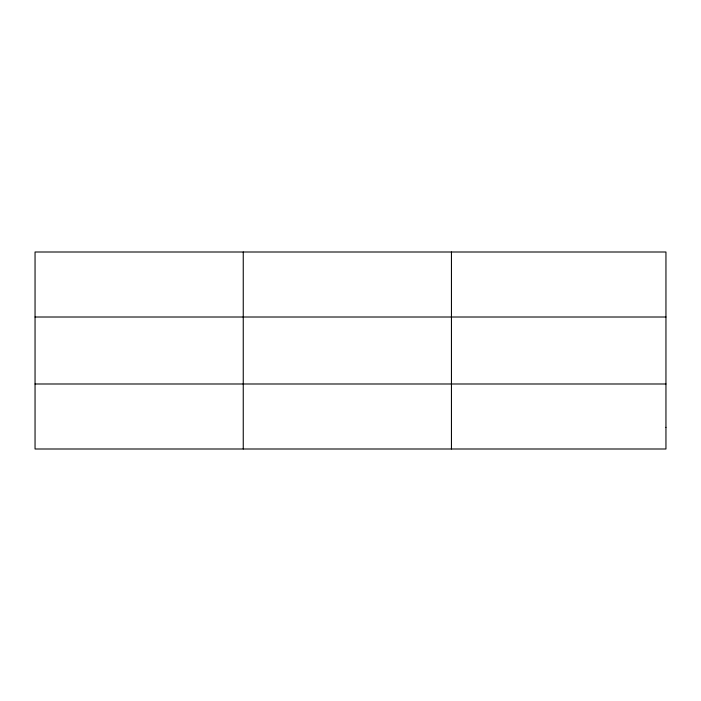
<?xml version="1.0" encoding="UTF-8"?>
<svg xmlns="http://www.w3.org/2000/svg" width="701" height="701" viewBox="0 0 701 701"><rect width="100%" height="100%" fill="white"/><g stroke="black" fill="none" stroke-linecap="round" stroke-linejoin="round"><path stroke-width="1.05" d="M243.247 252.001L243.247 448.999M451.444 252.001L451.444 448.999M35.05 317.01L665.95 317.01M35.05 383.99L665.95 383.99M665.95 427.33L665.95 448.999L35.05 448.999L35.05 252.001L665.95 252.001L665.95 427.33"/></g></svg>
